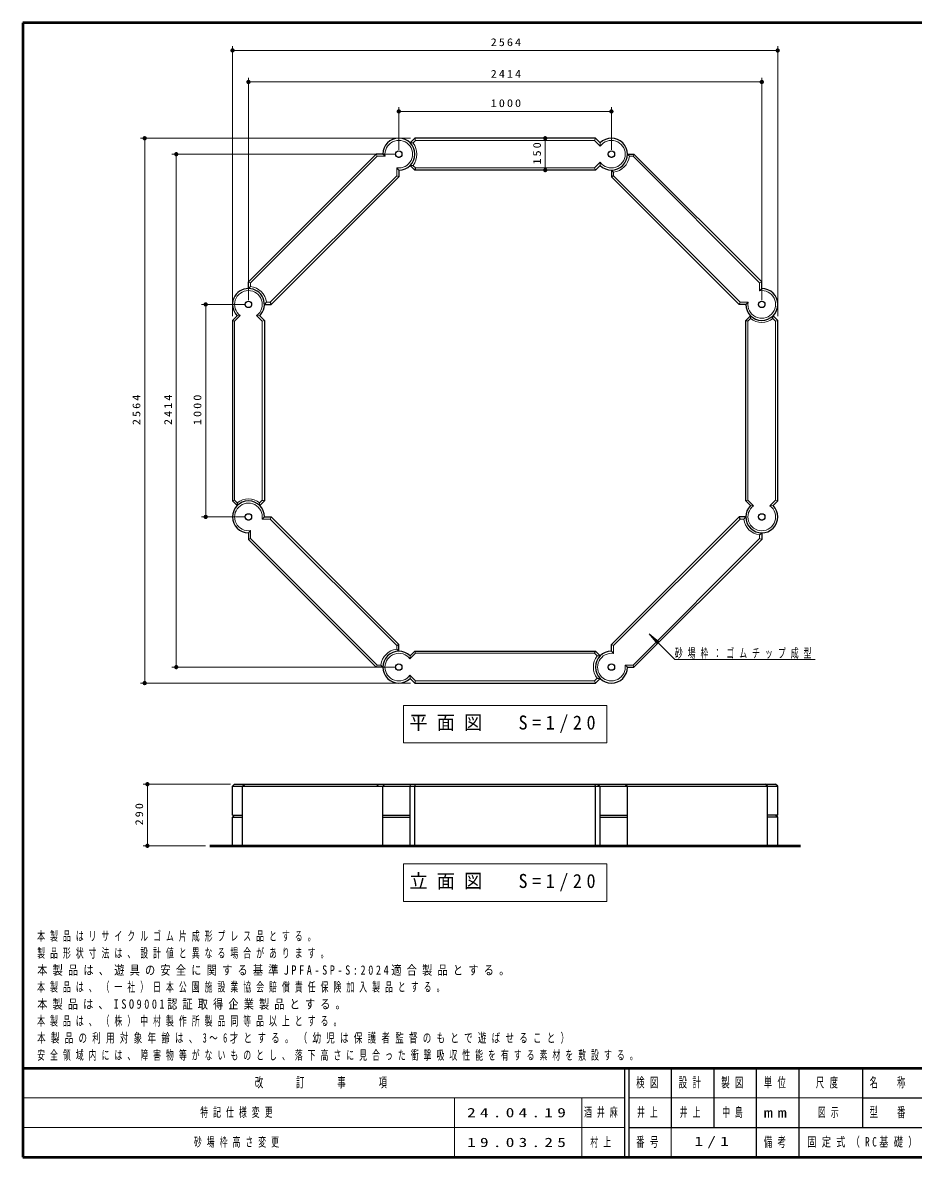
# Model space of a CAD drawing. Units: millimetres on the paper, with parts at other scales. Extents: x -385 to 0, y 0 to 267.
# Drawn here: x -385 to -175.6, y 0 to 267 of the extents above; entities that cross this region are included whole.
import ezdxf

# ---------------------------------------------------------------- set-up
doc = ezdxf.new("R2010")
doc.units = ezdxf.units.MM
doc.linetypes.add('USER1', pattern=[4.5, 2.5, -2])
doc.layers.add('LY_1', color=7, linetype='Continuous', lineweight=13)
doc.styles.add('ＭＳ ゴシック', font='')
doc.styles.get('ＭＳ ゴシック').set_extended_font_data('MS Gothic')

# ---------------------------------------------------------------- blocks, each defined once
blk = doc.blocks.new('filled_dot')
at = {"color": 0, "linetype": 'Continuous', "lineweight": -2, "const_width": 1.25}
blk.add_lwpolyline([(-0.625, 0, 1), (0.625, 0, 1)], format="xyb", close=True, dxfattribs=at)

msp = doc.modelspace()

# ---------------------------------------------------------------- linework, layer by layer
at = {"layer": 'LY_1', "lineweight": 50}
for p, q in [((0, 267), (-385, 267)), ((-385, 267), (-385, 0)), ((-341.02, 73.302), (-202.097, 73.302)), ((-385, 21), (0, 21)), ((-385, 0), (0, 0))]:
    msp.add_line(p, q, dxfattribs=at)
at = {"layer": 'LY_1'}
for p, q in [((-335.664, 197.952), (-335.664, 261.461)), ((-335.664, 260.461), (-207.453, 260.461)), ((-207.453, 197.952), (-207.453, 261.461)), ((-331.914, 201.702), (-331.914, 254.049)), ((-211.203, 201.702), (-211.203, 254.049)), ((-331.914, 253.049), (-211.203, 253.049)), ((-296.558, 237.057), (-296.558, 247.116)), ((-296.558, 246.116), (-246.558, 246.116)), ((-246.558, 237.057), (-246.558, 247.116)), ((-293.808, 239.807), (-357.317, 239.807)), ((-356.317, 111.597), (-356.317, 239.807)), ((-293.221, 238.688), (-292.601, 239.307)), ((-292.601, 239.307), (-292.808, 239.807)), ((-250.515, 239.307), (-292.601, 239.307)), ((-262.126, 239.807), (-262.126, 232.307)), ((-250.308, 239.807), (-250.515, 239.307)), ((-249.183, 237.975), (-250.515, 239.307)), ((-249.21, 238.709), (-249.183, 237.975)), ((-297.558, 236.057), (-349.906, 236.057)), ((-348.906, 115.347), (-348.906, 236.057)), ((-301.655, 235.557), (-331.414, 205.798)), ((-301.862, 236.057), (-301.655, 235.557)), ((-299.77, 235.557), (-301.655, 235.557)), ((-300.308, 236.057), (-299.77, 235.557)), ((-242.338, 235.557), (-241.462, 235.557)), ((-241.462, 235.557), (-241.255, 236.057)), ((-211.703, 205.798), (-241.462, 235.557)), ((-296.558, 232.307), (-297.058, 232.846)), ((-297.058, 232.846), (-297.058, 230.961)), ((-293.221, 233.427), (-293.907, 233.406)), ((-293.221, 233.427), (-292.601, 232.807)), ((-250.515, 232.807), (-292.601, 232.807)), ((-249.183, 234.14), (-250.515, 232.807)), ((-250.308, 232.307), (-250.515, 232.807)), ((-249.21, 233.406), (-249.183, 234.14)), ((-246.058, 231.837), (-246.558, 232.307)), ((-297.058, 230.961), (-326.818, 201.202)), ((-296.558, 230.754), (-297.058, 230.961)), ((-246.058, 231.837), (-246.058, 230.961)), ((-216.299, 201.202), (-246.058, 230.961)), ((-331.414, 205.798), (-331.914, 206.005)), ((-331.414, 204.923), (-331.414, 205.798)), ((-211.203, 206.005), (-211.703, 205.798)), ((-211.703, 203.913), (-211.703, 205.798)), ((-211.203, 204.452), (-211.703, 203.913)), ((-332.914, 200.702), (-342.972, 200.702)), ((-341.972, 150.702), (-341.972, 200.702)), ((-327.693, 201.202), (-328.164, 200.702)), ((-327.693, 201.202), (-326.818, 201.202)), ((-216.506, 200.702), (-216.299, 201.202)), ((-214.414, 201.202), (-216.299, 201.202)), ((-214.953, 200.702), (-214.414, 201.202)), ((-333.831, 198.078), (-335.164, 196.745)), ((-334.565, 198.05), (-333.831, 198.078)), ((-329.262, 198.05), (-329.997, 198.078)), ((-329.997, 198.078), (-328.664, 196.745)), ((-213.834, 197.364), (-213.855, 198.05)), ((-335.664, 196.952), (-335.164, 196.745)), ((-335.164, 196.745), (-335.164, 154.659)), ((-328.164, 196.952), (-328.664, 196.745)), ((-328.664, 196.745), (-328.664, 154.659)), ((-213.834, 197.364), (-214.453, 196.745)), ((-214.453, 154.659), (-214.453, 196.745)), ((-208.572, 197.364), (-207.953, 196.745)), ((-207.953, 196.745), (-207.453, 196.952)), ((-207.953, 154.659), (-207.953, 196.745)), ((-335.164, 154.659), (-335.664, 154.452)), ((-334.545, 154.04), (-335.164, 154.659)), ((-329.283, 154.04), (-328.664, 154.659)), ((-329.283, 154.04), (-329.262, 153.354)), ((-214.953, 154.452), (-214.453, 154.659)), ((-213.12, 153.326), (-214.453, 154.659)), ((-213.855, 153.354), (-213.12, 153.326)), ((-209.286, 153.326), (-207.953, 154.659)), ((-208.551, 153.354), (-209.286, 153.326)), ((-207.453, 154.452), (-207.953, 154.659)), ((-332.914, 150.702), (-342.972, 150.702)), ((-328.164, 150.702), (-328.702, 150.202)), ((-328.702, 150.202), (-326.818, 150.202)), ((-326.61, 150.702), (-326.818, 150.202)), ((-326.818, 150.202), (-297.058, 120.443)), ((-246.058, 120.443), (-216.299, 150.202)), ((-215.424, 150.202), (-216.299, 150.202)), ((-215.424, 150.202), (-214.953, 150.702)), ((-331.914, 146.952), (-331.414, 147.491)), ((-331.414, 147.491), (-331.414, 145.606)), ((-331.914, 145.399), (-331.414, 145.606)), ((-331.414, 145.606), (-301.655, 115.847)), ((-241.462, 115.847), (-211.703, 145.606)), ((-211.703, 146.482), (-211.703, 145.606)), ((-211.703, 145.606), (-211.203, 145.399)), ((-237.703, 123.201), (-235.775, 120.903)), ((-237.703, 123.201), (-235.405, 121.273)), ((-231.653, 117.151), (-237.703, 123.201)), ((-297.058, 119.567), (-297.058, 120.443)), ((-246.558, 120.65), (-246.058, 120.443)), ((-246.058, 118.558), (-246.058, 120.443)), ((-297.058, 119.567), (-296.558, 119.097)), ((-293.934, 117.264), (-292.601, 118.597)), ((-293.907, 117.998), (-293.934, 117.264)), ((-292.808, 119.097), (-292.601, 118.597)), ((-292.601, 118.597), (-250.515, 118.597)), ((-249.896, 117.978), (-250.515, 118.597)), ((-249.896, 117.978), (-249.21, 117.998)), ((-246.558, 119.097), (-246.058, 118.558)), ((-297.558, 115.347), (-349.906, 115.347)), ((-301.655, 115.847), (-301.862, 115.347)), ((-300.779, 115.847), (-301.655, 115.847)), ((-242.808, 115.347), (-243.347, 115.847)), ((-243.347, 115.847), (-241.462, 115.847)), ((-241.255, 115.347), (-241.462, 115.847)), ((-231.653, 117.151), (-198.653, 117.151)), ((-293.907, 112.695), (-293.934, 113.43)), ((-293.934, 113.43), (-292.601, 112.097)), ((-249.896, 112.716), (-250.515, 112.097)), ((-293.808, 111.597), (-357.317, 111.597)), ((-292.808, 111.597), (-292.601, 112.097)), ((-292.601, 112.097), (-250.515, 112.097)), ((-250.515, 112.097), (-250.308, 111.597)), ((-295.458, 106.312), (-295.458, 97.512)), ((-247.658, 106.312), (-295.458, 106.312)), ((-247.658, 97.512), (-247.658, 106.312)), ((-295.458, 97.512), (-247.658, 97.512)), ((-336.164, 87.802), (-356.664, 87.802)), ((-355.664, 73.302), (-355.664, 87.802)), ((-342.02, 73.302), (-356.664, 73.302)), ((-295.458, 69.027), (-295.458, 60.227)), ((-247.658, 69.027), (-295.458, 69.027)), ((-247.658, 60.227), (-247.658, 69.027)), ((-295.458, 60.227), (-247.658, 60.227)), ((-385, 14), (-243.5, 14)), ((-283.5, 14), (-283.5, 0)), ((-253.5, 14), (-253.5, 0)), ((-242.5, 14), (-187.5, 14)), ((-385, 7), (-243.5, 7)), ((-232.5, 7), (-232.5, 0))]:
    msp.add_line(p, q, dxfattribs=at)
at = {"layer": 'LY_1', "lineweight": 25}
for p, q in [((-293.907, 238.709), (-292.808, 239.807)), ((-293.221, 238.688), (-293.907, 238.709)), ((-250.308, 239.807), (-292.808, 239.807)), ((-249.21, 238.709), (-250.308, 239.807)), ((-301.862, 236.057), (-331.914, 206.005)), ((-300.308, 236.057), (-301.862, 236.057)), ((-242.338, 235.557), (-242.808, 236.057)), ((-242.808, 236.057), (-241.255, 236.057)), ((-211.203, 206.005), (-241.255, 236.057)), ((-296.558, 232.307), (-296.558, 230.754)), ((-293.907, 233.406), (-292.808, 232.307)), ((-292.601, 232.807), (-292.808, 232.307)), ((-250.308, 232.307), (-292.808, 232.307)), ((-249.21, 233.406), (-250.308, 232.307)), ((-246.558, 232.307), (-246.558, 230.754)), ((-296.558, 230.754), (-326.61, 200.702)), ((-246.058, 230.961), (-246.558, 230.754)), ((-216.506, 200.702), (-246.558, 230.754)), ((-331.914, 204.452), (-331.914, 206.005)), ((-211.203, 204.452), (-211.203, 206.005)), ((-331.414, 204.923), (-331.914, 204.452)), ((-328.164, 200.702), (-326.61, 200.702)), ((-326.818, 201.202), (-326.61, 200.702)), ((-214.953, 200.702), (-216.506, 200.702)), ((-334.565, 198.05), (-335.664, 196.952)), ((-329.262, 198.05), (-328.164, 196.952)), ((-213.855, 198.05), (-214.953, 196.952)), ((-208.572, 197.364), (-208.551, 198.05)), ((-208.551, 198.05), (-207.453, 196.952)), ((-335.664, 196.952), (-335.664, 154.452)), ((-328.164, 196.952), (-328.164, 154.452)), ((-214.453, 196.745), (-214.953, 196.952)), ((-214.953, 154.452), (-214.953, 196.952)), ((-207.453, 154.452), (-207.453, 196.952)), ((-334.565, 153.354), (-335.664, 154.452)), ((-334.545, 154.04), (-334.565, 153.354)), ((-329.262, 153.354), (-328.164, 154.452)), ((-328.664, 154.659), (-328.164, 154.452)), ((-213.855, 153.354), (-214.953, 154.452)), ((-208.551, 153.354), (-207.453, 154.452)), ((-328.164, 150.702), (-326.61, 150.702)), ((-326.61, 150.702), (-296.558, 120.65)), ((-246.558, 120.65), (-216.506, 150.702)), ((-216.299, 150.202), (-216.506, 150.702)), ((-214.953, 150.702), (-216.506, 150.702)), ((-331.914, 146.952), (-331.914, 145.399)), ((-211.703, 146.482), (-211.203, 146.952)), ((-211.203, 146.952), (-211.203, 145.399)), ((-331.914, 145.399), (-301.862, 115.347)), ((-241.255, 115.347), (-211.203, 145.399)), ((-297.058, 120.443), (-296.558, 120.65)), ((-296.558, 119.097), (-296.558, 120.65)), ((-246.558, 119.097), (-246.558, 120.65)), ((-293.907, 117.998), (-292.808, 119.097)), ((-292.808, 119.097), (-250.308, 119.097)), ((-250.515, 118.597), (-250.308, 119.097)), ((-249.21, 117.998), (-250.308, 119.097)), ((-300.308, 115.347), (-301.862, 115.347)), ((-300.779, 115.847), (-300.308, 115.347)), ((-242.808, 115.347), (-241.255, 115.347)), ((-293.907, 112.695), (-292.808, 111.597)), ((-249.21, 112.695), (-250.308, 111.597)), ((-249.896, 112.716), (-249.21, 112.695)), ((-292.808, 111.597), (-250.308, 111.597)), ((-335.664, 87.302), (-335.164, 87.802)), ((-335.664, 80.552), (-335.664, 87.302)), ((-335.664, 87.302), (-207.453, 87.302)), ((-335.164, 87.802), (-207.953, 87.802)), ((-333.286, 87.302), (-332.75, 87.802)), ((-333.286, 73.302), (-333.286, 87.302)), ((-301.681, 87.302), (-301.352, 87.802)), ((-300.308, 87.302), (-299.808, 87.802)), ((-300.308, 73.302), (-300.308, 87.302)), ((-293.934, 87.802), (-293.907, 87.302)), ((-293.907, 73.302), (-293.907, 87.302)), ((-292.808, 87.302), (-292.601, 87.802)), ((-292.808, 73.302), (-292.808, 87.302)), ((-250.515, 87.802), (-250.308, 87.302)), ((-250.308, 73.302), (-250.308, 87.302)), ((-249.896, 87.802), (-249.21, 87.302)), ((-249.21, 73.302), (-249.21, 87.302)), ((-243.308, 87.802), (-242.808, 87.302)), ((-242.808, 73.302), (-242.808, 87.302)), ((-209.83, 87.302), (-210.367, 87.802)), ((-209.83, 73.302), (-209.83, 87.302)), ((-207.453, 87.302), (-207.953, 87.802)), ((-207.453, 80.552), (-207.453, 87.302)), ((-335.664, 80.052), (-335.164, 80.552)), ((-335.664, 80.552), (-333.286, 80.552)), ((-300.308, 80.552), (-293.907, 80.552)), ((-249.21, 80.552), (-242.808, 80.552)), ((-207.453, 80.552), (-209.83, 80.552)), ((-207.453, 80.052), (-207.953, 80.552)), ((-335.664, 80.052), (-333.286, 80.052)), ((-335.664, 73.302), (-335.664, 80.052)), ((-300.308, 80.052), (-293.907, 80.052)), ((-249.21, 80.052), (-242.808, 80.052)), ((-207.453, 80.052), (-209.83, 80.052)), ((-207.453, 73.302), (-207.453, 80.052)), ((-243.5, 21), (-243.5, 0)), ((-242.5, 21), (-242.5, 0)), ((-232.5, 21), (-232.5, 7)), ((-222.5, 21), (-222.5, 7)), ((-212.5, 21), (-212.5, 0)), ((-202.5, 21), (-202.5, 7)), ((-187.5, 21), (-187.5, 7)), ((-187.5, 14), (-70, 14)), ((-242.5, 7), (0, 7)), ((-202.5, 7), (-202.5, 0))]:
    msp.add_line(p, q, dxfattribs=at)
for centre in [(-296.558, 236.057), (-246.558, 236.057), (-331.914, 200.702), (-211.203, 200.702), (-331.914, 150.702), (-211.203, 150.702), (-296.558, 115.347), (-246.558, 115.347)]:
    msp.add_circle(centre, 0.75, dxfattribs=at)
at = {"layer": 'LY_1', "linetype": 'USER1', "lineweight": 25}
for centre in [(-296.558, 236.057), (-246.558, 236.057), (-331.914, 200.702), (-211.203, 200.702), (-331.914, 150.702), (-211.203, 150.702), (-296.558, 115.347), (-246.558, 115.347)]:
    msp.add_circle(centre, 0.75, dxfattribs=at)
at = {"layer": 'LY_1', "lineweight": 25}
for centre, start, end in [((-296.558, 236.057), 270, 180), ((-246.558, 236.057), 225, 135), ((-331.914, 200.702), 315, 225), ((-211.203, 200.702), 180, 90), ((-331.914, 150.702), 0, 270), ((-211.203, 150.702), 135, 45), ((-296.558, 115.347), 45, 315), ((-246.558, 115.347), 90, 0)]:
    msp.add_arc(centre, 3.75, start, end, dxfattribs=at)
at = {"layer": 'LY_1'}
for centre, radius, start, end in [((-296.558, 236.057), 3.25, 261.15012, 188.84988), ((-296.558, 236.057), 4.25, 321.75633, 38.24367), ((-246.558, 236.057), 3.25, 216.15012, 143.84988), ((-246.558, 236.057), 4.25, 276.75633, 353.24367), ((-331.914, 200.702), 3.25, 306.15012, 233.84988), ((-331.914, 200.702), 4.25, 6.75633, 83.24367), ((-211.203, 200.702), 3.25, 171.15012, 98.84988), ((-211.203, 200.702), 4.25, 231.75633, 308.24367), ((-331.914, 150.702), 4.25, 51.75633, 128.24367), ((-331.914, 150.702), 3.25, 351.15012, 278.84988), ((-211.203, 150.702), 3.25, 126.15012, 53.84988), ((-211.203, 150.702), 4.25, 186.75633, 263.24367), ((-296.558, 115.347), 4.25, 96.75633, 173.24367), ((-296.558, 115.347), 3.25, 36.15012, 323.84988), ((-246.558, 115.347), 4.25, 141.75633, 218.24367), ((-246.558, 115.347), 3.25, 81.15012, 8.84988)]:
    msp.add_arc(centre, radius, start, end, dxfattribs=at)

# ---------------------------------------------------------------- block references
at = {"layer": 'LY_1', "xscale": 0.4, "yscale": 0.4}
for p in [(-335.664, 260.461), (-331.914, 253.049), (-296.558, 246.116)]:
    msp.add_blockref('filled_dot', p, dxfattribs=at)
for p, rotation in [((-207.453, 260.461), 180), ((-211.203, 253.049), 180), ((-246.558, 246.116), 180), ((-356.317, 239.807), 270), ((-262.126, 239.807), 270), ((-348.906, 236.057), 270), ((-262.126, 232.307), 90), ((-341.972, 200.702), 270), ((-341.972, 150.702), 90), ((-348.906, 115.347), 90), ((-356.317, 111.597), 90), ((-355.664, 87.802), 270), ((-355.664, 73.302), 90)]:
    msp.add_blockref('filled_dot', p, dxfattribs=dict(at, rotation=rotation))

# ---------------------------------------------------------------- texts
at = {"layer": 'LY_1', "style": 'ＭＳ ゴシック'}
for s, insert, char_height, attachment_point in [('\\T1.33;\\W1.15;2564', (-271.142, 261.461), 1.833, 8), ('\\T1.33;\\W1.15;2414', (-271.131, 254.049), 1.833, 8), ('\\T1.33;\\W1.15;1000', (-271.137, 247.116), 1.833, 8), ('\\T1.64;\\W0.6;砂場枠：ゴムチップ成型', (-231.653, 117.301), 2.199, 7), ('\\T1.5;\\W0.95;平面図\u3000S=1/20', (-294.058, 101.912), 3.299, 4), ('\\T1.5;\\W0.95;立面図\u3000S=1/20', (-294.058, 64.627), 3.299, 4), ('\\T1.64;\\W0.6;本製品はリサイクルゴム片成形プレス品とする。', (-381.599, 50.723), 2.199, 7), ('\\T1.64;\\W0.6;製品形状寸法は、設計値と異なる場合があります。', (-381.599, 46.723), 2.199, 7), ('\\T1.51;\\W0.8;本製品は、遊具の安全に関する基準JPFA-SP-S:2024適合製品とする。', (-381.599, 42.723), 2.199, 7), ('\\T1.64;\\W0.6;本製品は、（一社）日本公園施設業協会賠償責任保険加入製品とする。', (-381.599, 38.723), 2.199, 7), ('\\T1.5;\\W0.8;本製品は、ISO9001認証取得企業製品とする。', (-381.599, 34.723), 2.199, 7), ('\\T1.64;\\W0.6;本製品は、（株）中村製作所製品同等品以上とする。', (-381.599, 30.723), 2.199, 7), ('\\T1.62;\\W0.65;本製品の利用対象年齢は、3～6才とする。（幼児は保護者監督のもとで遊ばせること）', (-381.599, 26.723), 2.199, 7), ('\\T1.64;\\W0.6;安全領域内には、障害物等がないものとし、落下高さに見合った衝撃吸収性能を有する素材を敷設する。', (-381.599, 22.723), 2.199, 7), ('\\T1.64;\\W0.6;改\u3000\u3000訂\u3000\u3000事\u3000\u3000項', (-314.25, 17.5), 2.346, 5), ('\\T1.64;\\W0.6;検図', (-237.5, 17.5), 2.346, 5), ('\\T1.64;\\W0.6;設計', (-227.5, 17.5), 2.346, 5), ('\\T1.64;\\W0.6;製図', (-217.5, 17.5), 2.346, 5), ('\\T1.64;\\W0.6;単位', (-207.5, 17.5), 2.346, 5), ('\\T1.64;\\W0.6;尺度', (-195.25, 17.5), 2.346, 5), ('\\T1.64;\\W0.6;名\u3000称', (-181, 17.5), 2.346, 5), ('\\T1.64;\\W0.6;特記仕様変更', (-343.25, 10.5), 2.199, 4), ('\\T1.5;\\W1.35;24.04.19', (-280.5, 10.5), 2.199, 4), ('\\T1.64;\\W0.6;酒井麻', (-253, 10.5), 2.199, 4), ('\\T1.64;\\W0.6;井上', (-237.5, 10.5), 2.199, 5), ('\\T1.64;\\W0.6;井上', (-230.5, 10.5), 2.199, 4), ('\\T1.64;\\W0.6;中島', (-217.5, 10.5), 2.199, 5), ('\\T1.5;\\W1.35;mm', (-207.5, 10.5), 2.346, 5), ('\\T1.64;\\W0.6;図示', (-198, 10.5), 2.199, 4), ('\\T1.64;\\W0.6;型\u3000番', (-181, 10.5), 2.346, 5), ('\\T1.64;\\W0.6;砂場枠高さ変更', (-344.75, 3.5), 2.199, 4), ('\\T1.5;\\W1.35;19.03.25', (-280.5, 3.5), 2.199, 4), ('\\T1.64;\\W0.6;村上', (-251.5, 3.5), 2.199, 4), ('\\T1.64;\\W0.6;番号', (-237.5, 3.5), 2.346, 5), ('\\T1.5;\\W1.35;1/1', (-222.5, 3.5), 2.199, 5), ('\\T1.64;\\W0.6;備考', (-207.5, 3.5), 2.346, 5), ('\\T1.58;\\W0.7;固定式（RC基礎）', (-200.5, 3.5), 2.199, 4)]:
    msp.add_mtext(s, dxfattribs=dict(at, insert=insert, char_height=char_height, attachment_point=attachment_point))
at = {"layer": 'LY_1', "char_height": 1.833, "attachment_point": 8, "rotation": 90, "style": 'ＭＳ ゴシック'}
for s, insert in [('\\T1.33;\\W1.15;150', (-263.126, 236.479)), ('\\T1.33;\\W1.15;2564', (-357.317, 176.119)), ('\\T1.33;\\W1.15;2414', (-349.906, 176.13)), ('\\T1.33;\\W1.15;1000', (-342.972, 176.123)), ('\\T1.33;\\W1.15;290', (-356.664, 80.967))]:
    msp.add_mtext(s, dxfattribs=dict(at, insert=insert))

doc.saveas('drawing.dxf')
